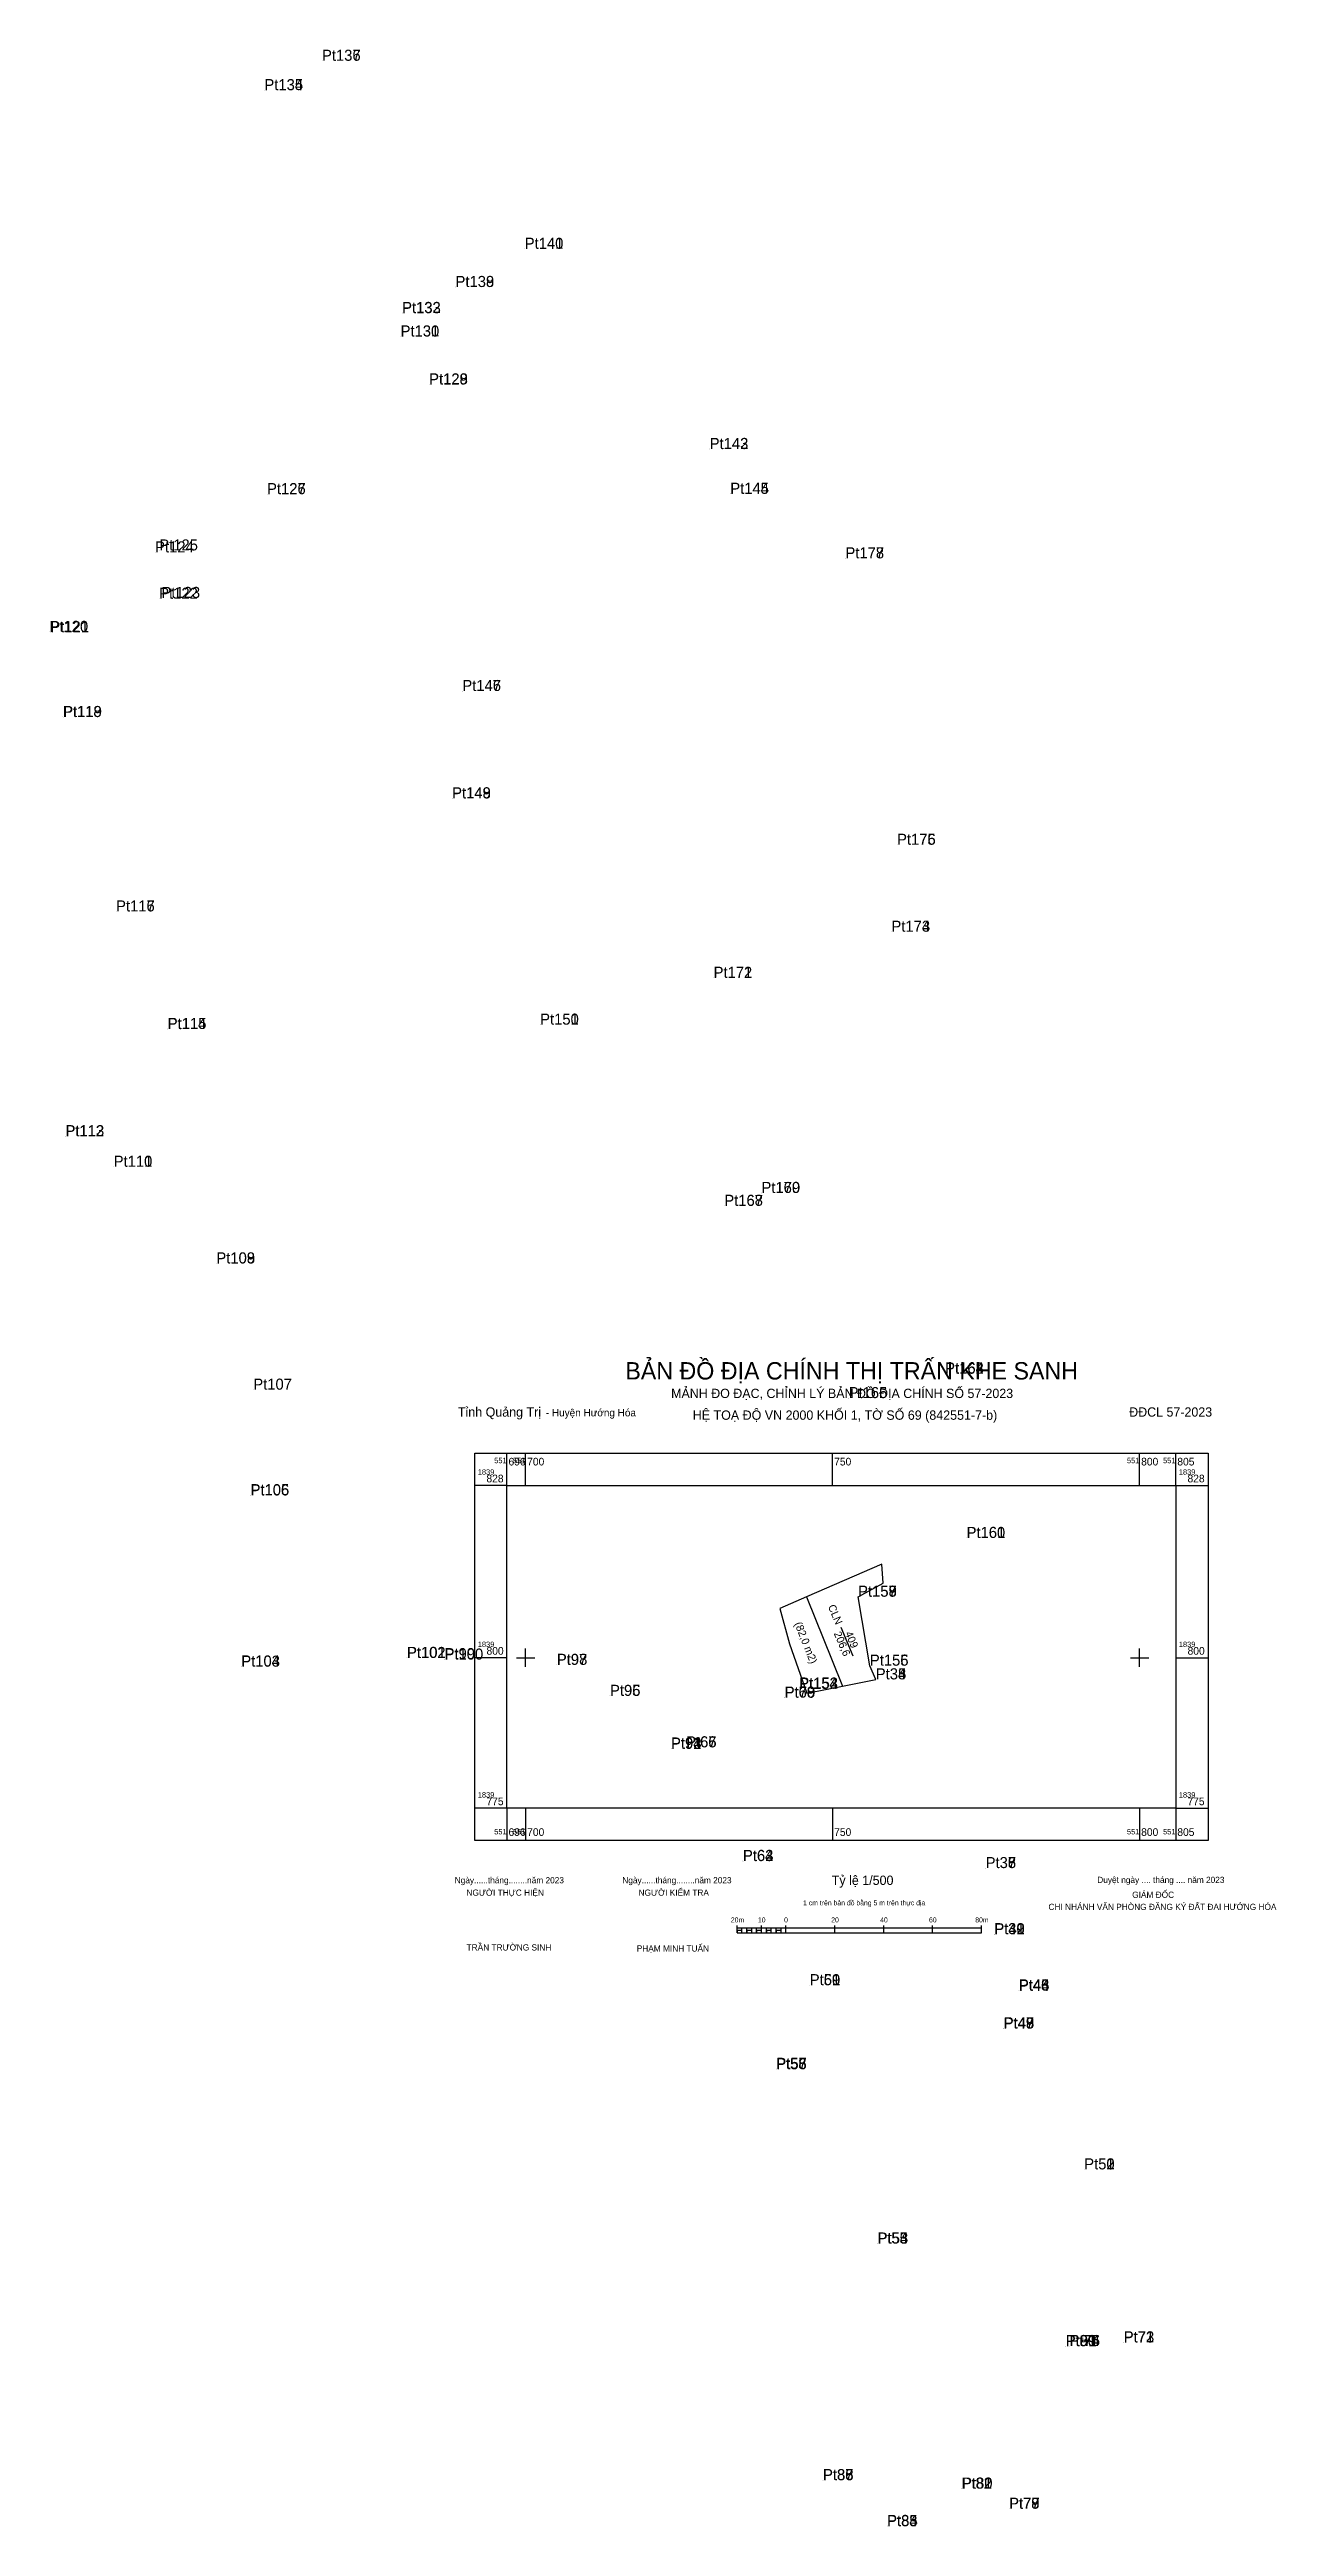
# Model space of a CAD drawing. Extents: x 551622 to 551822, y 1839659 to 1840062.
import ezdxf

# ---------------------------------------------------------------- set-up
doc = ezdxf.new("R2010")
doc.units = 0
for name, color, linetype in [('Level 10', 7, 'Continuous'), ('Level 12', 7, 'Continuous'), ('Level 13', 7, 'Continuous'), ('Level 2', 7, 'Continuous'), ('Level 4', 7, 'Continuous'), ('Level 63', 7, 'Continuous'), ('Level 7', 7, 'Continuous')]:
    doc.layers.add(name, color=color, linetype=linetype)

msp = doc.modelspace()

# ---------------------------------------------------------------- linework, layer by layer
at = {"layer": 'Level 10'}
for points in [[(551758.25, 1839812.16), (551758.02, 1839815.24), (551745.74, 1839809.92)], [(551745.74, 1839809.92), (551741.38, 1839808.03), (551742.95, 1839802.25), (551745.8, 1839794.22), (551751.62, 1839795.4)], [(551745.74, 1839809.92), (551749.94, 1839799.56), (551751.62, 1839795.4)], [(551751.62, 1839795.4), (551757.04, 1839796.49), (551756.07, 1839798.71), (551754.14, 1839809.94), (551758.25, 1839812.16)]]:
    msp.add_lwpolyline(points, dxfattribs=at)
at = {"layer": 'Level 13'}
msp.add_line((551751.32, 1839805.01), (551753.31, 1839800.34), dxfattribs=at)
at = {"layer": 'Level 2'}
for p, q in [((551734.44, 1839755.21), (551734.44, 1839756.42)), ((551734.44, 1839756.01), (551774.25, 1839756.01)), ((551734.44, 1839755.21), (551774.25, 1839755.21)), ((551735.23, 1839755.21), (551735.23, 1839756.01)), ((551736.03, 1839755.21), (551736.03, 1839756.01)), ((551736.82, 1839755.21), (551736.82, 1839756.01)), ((551737.62, 1839755.21), (551737.62, 1839756.01)), ((551738.42, 1839755.21), (551738.42, 1839756.42)), ((551739.21, 1839755.21), (551739.21, 1839756.01)), ((551740.01, 1839755.21), (551740.01, 1839756.01)), ((551740.81, 1839755.21), (551740.81, 1839756.01)), ((551741.6, 1839755.21), (551741.6, 1839756.01)), ((551742.4, 1839755.21), (551742.4, 1839756.42)), ((551750.36, 1839755.21), (551750.36, 1839756.42)), ((551758.32, 1839755.21), (551758.32, 1839756.42)), ((551766.28, 1839755.21), (551766.28, 1839756.42)), ((551774.25, 1839755.21), (551774.25, 1839756.42))]:
    msp.add_line(p, q, dxfattribs=at)
for points in [[(551734.44, 1839755.21), (551735.23, 1839755.21), (551735.23, 1839755.61), (551734.44, 1839755.61)], [(551736.03, 1839755.21), (551736.82, 1839755.21), (551736.82, 1839755.61), (551736.03, 1839755.61)], [(551737.62, 1839755.21), (551738.42, 1839755.21), (551738.42, 1839755.61), (551737.62, 1839755.61)], [(551739.21, 1839755.21), (551740.01, 1839755.21), (551740.01, 1839755.61), (551739.21, 1839755.61)], [(551740.81, 1839755.21), (551741.6, 1839755.21), (551741.6, 1839755.61), (551740.81, 1839755.61)]]:
    msp.add_lwpolyline(points, close=True, dxfattribs=at)
at = {"layer": 'Level 63'}
for p, q in [((551696.96, 1839828.07), (551696.96, 1839833.32)), ((551700, 1839828.07), (551700, 1839833.32)), ((551750, 1839828.07), (551750, 1839833.32)), ((551800, 1839828.07), (551800, 1839833.32)), ((551805.89, 1839828.07), (551805.89, 1839833.32)), ((551696.96, 1839828.07), (551691.71, 1839828.07)), ((551805.89, 1839828.07), (551811.14, 1839828.07)), ((551696.96, 1839800), (551691.71, 1839800)), ((551698.5, 1839800), (551701.5, 1839800)), ((551700, 1839798.5), (551700, 1839801.5)), ((551798.5, 1839800), (551801.5, 1839800)), ((551800, 1839798.5), (551800, 1839801.5)), ((551805.89, 1839800), (551811.14, 1839800)), ((551696.96, 1839775.49), (551691.71, 1839775.49)), ((551696.96, 1839775.49), (551696.96, 1839770.24)), ((551700, 1839775.49), (551700, 1839770.24)), ((551750, 1839775.49), (551750, 1839770.24)), ((551800, 1839775.49), (551800, 1839770.24)), ((551805.89, 1839775.49), (551805.89, 1839770.24)), ((551805.89, 1839775.49), (551811.14, 1839775.49))]:
    msp.add_line(p, q, dxfattribs=at)
for points in [[(551691.71, 1839833.32), (551811.14, 1839833.32), (551811.14, 1839770.24), (551691.71, 1839770.24), (551691.71, 1839833.32)], [(551696.96, 1839828.07), (551805.89, 1839828.07), (551805.89, 1839775.49), (551696.96, 1839775.49), (551696.96, 1839828.07)]]:
    msp.add_lwpolyline(points, dxfattribs=at)
at = {"layer": 'Level 7'}
for p, q in [((551666.84, 1840060.08), (551666.84, 1840060.08)), ((551666.84, 1840060.07), (551666.84, 1840060.07)), ((551657.46, 1840055.3), (551657.46, 1840055.3)), ((551657.46, 1840055.28), (551657.46, 1840055.28)), ((551699.86, 1840029.47), (551699.86, 1840029.47)), ((551699.86, 1840029.45), (551699.86, 1840029.45)), ((551688.58, 1840023.24), (551688.58, 1840023.24)), ((551688.59, 1840023.23), (551688.59, 1840023.23)), ((551679.87, 1840019.01), (551679.87, 1840019.01)), ((551679.9, 1840018.97), (551679.9, 1840018.97)), ((551679.64, 1840015.19), (551679.64, 1840015.19)), ((551679.64, 1840015.17), (551679.64, 1840015.17)), ((551684.28, 1840007.35), (551684.28, 1840007.35)), ((551684.3, 1840007.38), (551684.3, 1840007.38)), ((551729.97, 1839996.85), (551729.97, 1839996.85)), ((551729.99, 1839996.86), (551729.99, 1839996.86)), ((551657.89, 1839989.51), (551657.89, 1839989.51)), ((551657.89, 1839989.49), (551657.89, 1839989.49)), ((551733.32, 1839989.55), (551733.32, 1839989.55)), ((551733.35, 1839989.56), (551733.35, 1839989.56)), ((551639.66, 1839980.01), (551639.66, 1839980.01)), ((551640.34, 1839980.33), (551640.34, 1839980.33)), ((551752.09, 1839979.06), (551752.09, 1839979.06)), ((551752.09, 1839979.04), (551752.09, 1839979.04)), ((551640.32, 1839972.46), (551640.32, 1839972.46)), ((551640.7, 1839972.6), (551640.7, 1839972.6)), ((551622.46, 1839967.07), (551622.46, 1839967.07)), ((551622.59, 1839967), (551622.59, 1839967)), ((551689.69, 1839957.44), (551689.69, 1839957.44)), ((551689.7, 1839957.43), (551689.7, 1839957.43)), ((551624.64, 1839953.21), (551624.64, 1839953.21)), ((551624.7, 1839953.2), (551624.7, 1839953.2)), ((551688.03, 1839939.97), (551688.03, 1839939.97)), ((551688.04, 1839939.94), (551688.04, 1839939.94)), ((551760.49, 1839932.4), (551760.49, 1839932.4)), ((551760.51, 1839932.4), (551760.51, 1839932.4)), ((551633.3, 1839921.54), (551633.3, 1839921.54)), ((551633.31, 1839921.54), (551633.31, 1839921.54)), ((551759.58, 1839918.25), (551759.58, 1839918.25)), ((551759.59, 1839918.24), (551759.59, 1839918.24)), ((551730.61, 1839910.73), (551730.61, 1839910.73)), ((551730.62, 1839910.74), (551730.62, 1839910.74)), ((551702.37, 1839903.11), (551702.37, 1839903.11)), ((551702.37, 1839903.1), (551702.37, 1839903.1)), ((551641.69, 1839902.38), (551641.69, 1839902.38)), ((551641.73, 1839902.41), (551641.73, 1839902.41)), ((551625.03, 1839884.93), (551625.03, 1839884.93)), ((551625.08, 1839884.94), (551625.08, 1839884.94)), ((551632.91, 1839879.97), (551632.91, 1839879.97)), ((551632.92, 1839879.96), (551632.92, 1839879.96)), ((551738.41, 1839875.69), (551738.41, 1839875.69)), ((551738.42, 1839875.7), (551738.42, 1839875.7)), ((551732.36, 1839873.61), (551732.36, 1839873.61)), ((551732.36, 1839873.58), (551732.36, 1839873.58)), ((551649.63, 1839864.23), (551649.63, 1839864.23)), ((551649.64, 1839864.21), (551649.64, 1839864.21)), ((551768.33, 1839846.28), (551768.33, 1839846.28)), ((551768.33, 1839846.25), (551768.33, 1839846.25)), ((551768.34, 1839846.3), (551768.34, 1839846.3)), ((551655.65, 1839843.66), (551655.65, 1839843.66)), ((551752.61, 1839842.29), (551752.61, 1839842.29)), ((551752.62, 1839842.29), (551752.62, 1839842.29)), ((551655.2, 1839826.43), (551655.2, 1839826.43)), ((551655.21, 1839826.47), (551655.21, 1839826.47)), ((551771.81, 1839819.51), (551771.81, 1839819.51)), ((551771.83, 1839819.52), (551771.83, 1839819.52)), ((551754.14, 1839809.94), (551754.14, 1839809.94)), ((551754.15, 1839809.95), (551754.15, 1839809.95)), ((551754.16, 1839809.94), (551754.16, 1839809.94)), ((551653.69, 1839798.59), (551653.69, 1839798.59)), ((551653.7, 1839798.55), (551653.7, 1839798.55)), ((551680.66, 1839799.97), (551680.66, 1839799.97)), ((551680.71, 1839799.98), (551680.71, 1839799.98)), ((551686.8, 1839799.78), (551686.8, 1839799.78)), ((551686.8, 1839799.7), (551686.8, 1839799.7)), ((551705.07, 1839798.84), (551705.07, 1839798.84)), ((551705.1, 1839798.85), (551705.1, 1839798.85)), ((551756.07, 1839798.72), (551756.07, 1839798.72)), ((551756.07, 1839798.71), (551756.07, 1839798.71)), ((551713.73, 1839793.79), (551713.73, 1839793.79)), ((551713.76, 1839793.79), (551713.76, 1839793.79)), ((551742.19, 1839793.52), (551742.19, 1839793.52)), ((551744.53, 1839794.93), (551744.53, 1839794.93)), ((551744.55, 1839794.96), (551744.55, 1839794.96)), ((551744.59, 1839794.99), (551744.59, 1839794.99)), ((551757.03, 1839796.48), (551757.03, 1839796.48)), ((551757.04, 1839796.49), (551757.04, 1839796.49)), ((551757.04, 1839796.49), (551757.04, 1839796.49)), ((551742.18, 1839793.51), (551742.18, 1839793.51)), ((551742.21, 1839793.49), (551742.21, 1839793.49)), ((551723.68, 1839785.22), (551723.68, 1839785.22)), ((551723.68, 1839785.21), (551723.68, 1839785.21)), ((551723.69, 1839785.17), (551723.69, 1839785.17)), ((551726.13, 1839785.43), (551726.13, 1839785.43)), ((551726.14, 1839785.42), (551726.14, 1839785.42)), ((551726.15, 1839785.41), (551726.15, 1839785.41)), ((551735.39, 1839766.93), (551735.39, 1839766.93)), ((551735.39, 1839766.9), (551735.39, 1839766.9)), ((551735.41, 1839766.89), (551735.41, 1839766.89)), ((551774.92, 1839765.75), (551774.92, 1839765.75)), ((551774.93, 1839765.75), (551774.93, 1839765.75)), ((551774.93, 1839765.75), (551774.93, 1839765.75)), ((551776.32, 1839754.99), (551776.32, 1839754.99)), ((551776.34, 1839754.99), (551776.34, 1839754.99)), ((551776.35, 1839754.98), (551776.35, 1839754.98)), ((551776.36, 1839754.96), (551776.36, 1839754.96)), ((551746.28, 1839746.68), (551746.28, 1839746.68)), ((551746.28, 1839746.68), (551746.28, 1839746.68)), ((551746.29, 1839746.68), (551746.29, 1839746.68)), ((551780.33, 1839745.84), (551780.33, 1839745.84)), ((551780.33, 1839745.79), (551780.33, 1839745.79)), ((551780.34, 1839745.82), (551780.34, 1839745.82)), ((551780.36, 1839745.76), (551780.36, 1839745.76)), ((551777.84, 1839739.6), (551777.84, 1839739.6)), ((551777.87, 1839739.67), (551777.87, 1839739.67)), ((551777.89, 1839739.63), (551777.89, 1839739.63)), ((551740.78, 1839733.02), (551740.78, 1839733.02)), ((551740.85, 1839733.06), (551740.85, 1839733.06)), ((551740.83, 1839732.98), (551740.83, 1839732.98)), ((551790.97, 1839716.69), (551790.97, 1839716.69)), ((551790.98, 1839716.69), (551790.98, 1839716.69)), ((551790.98, 1839716.69), (551790.98, 1839716.69)), ((551757.29, 1839704.61), (551757.29, 1839704.61)), ((551757.35, 1839704.61), (551757.35, 1839704.61)), ((551757.36, 1839704.61), (551757.36, 1839704.61)), ((551787.95, 1839687.92), (551787.95, 1839687.92)), ((551787.95, 1839687.89), (551787.95, 1839687.89)), ((551787.99, 1839687.89), (551787.99, 1839687.89)), ((551788.57, 1839687.91), (551788.57, 1839687.91)), ((551788.6, 1839687.92), (551788.6, 1839687.92)), ((551788.6, 1839687.92), (551788.6, 1839687.92)), ((551797.4, 1839688.53), (551797.4, 1839688.53)), ((551797.41, 1839688.52), (551797.41, 1839688.52)), ((551797.43, 1839688.49), (551797.43, 1839688.49)), ((551748.42, 1839666.08), (551748.42, 1839666.08)), ((551748.43, 1839666.09), (551748.43, 1839666.09)), ((551748.46, 1839666.06), (551748.46, 1839666.06)), ((551771, 1839664.69), (551771, 1839664.69)), ((551771.04, 1839664.7), (551771.04, 1839664.7)), ((551771.09, 1839664.7), (551771.09, 1839664.7)), ((551778.73, 1839661.42), (551778.73, 1839661.42)), ((551778.73, 1839661.42), (551778.73, 1839661.42)), ((551778.77, 1839661.41), (551778.77, 1839661.41)), ((551758.87, 1839658.56), (551758.87, 1839658.56)), ((551758.88, 1839658.62), (551758.88, 1839658.62)), ((551758.89, 1839658.57), (551758.89, 1839658.57))]:
    msp.add_line(p, q, dxfattribs=at)

# ---------------------------------------------------------------- texts
at = {"layer": 'Level 12'}
for s, p in [('Pt137', (551666.84, 1840060.08)), ('Pt136', (551666.84, 1840060.07)), ('Pt135', (551657.46, 1840055.3)), ('Pt134', (551657.46, 1840055.28)), ('Pt140', (551699.86, 1840029.45)), ('Pt141', (551699.86, 1840029.47)), ('Pt138', (551688.58, 1840023.24)), ('Pt139', (551688.59, 1840023.23)), ('Pt132', (551679.88, 1840019.01)), ('Pt133', (551679.9, 1840018.97)), ('Pt131', (551679.64, 1840015.19)), ('Pt130', (551679.64, 1840015.17)), ('Pt129', (551684.28, 1840007.35)), ('Pt128', (551684.3, 1840007.38)), ('Pt143', (551729.97, 1839996.84)), ('Pt142', (551729.99, 1839996.86)), ('Pt127', (551657.89, 1839989.51)), ('Pt126', (551657.89, 1839989.49)), ('Pt145', (551733.32, 1839989.55)), ('Pt144', (551733.35, 1839989.56)), ('Pt124', (551639.66, 1839980.01)), ('Pt125', (551640.34, 1839980.33)), ('Pt178', (551752.09, 1839979.04)), ('Pt177', (551752.09, 1839979.06)), ('Pt122', (551640.32, 1839972.46)), ('Pt123', (551640.7, 1839972.6)), ('Pt120', (551622.46, 1839967.07)), ('Pt121', (551622.59, 1839967)), ('Pt147', (551689.69, 1839957.44)), ('Pt146', (551689.7, 1839957.44)), ('Pt118', (551624.64, 1839953.21)), ('Pt119', (551624.7, 1839953.2)), ('Pt149', (551688.03, 1839939.97)), ('Pt148', (551688.04, 1839939.94)), ('Pt175', (551760.48, 1839932.4)), ('Pt176', (551760.51, 1839932.4)), ('Pt116', (551633.3, 1839921.54)), ('Pt117', (551633.31, 1839921.54)), ('Pt174', (551759.58, 1839918.24)), ('Pt173', (551759.59, 1839918.24)), ('Pt172', (551730.61, 1839910.73)), ('Pt171', (551730.62, 1839910.74)), ('Pt114', (551641.69, 1839902.38)), ('Pt115', (551641.73, 1839902.41)), ('Pt150', (551702.37, 1839903.11)), ('Pt151', (551702.37, 1839903.1)), ('Pt112', (551625.03, 1839884.93)), ('Pt113', (551625.08, 1839884.94)), ('Pt110', (551632.91, 1839879.97)), ('Pt111', (551632.92, 1839879.96)), ('Pt168', (551732.36, 1839873.61)), ('Pt167', (551732.36, 1839873.58)), ('Pt169', (551738.41, 1839875.69)), ('Pt170', (551738.42, 1839875.7)), ('Pt109', (551649.63, 1839864.23)), ('Pt108', (551649.64, 1839864.21)), ('Pt163', (551768.33, 1839846.28)), ('Pt162', (551768.33, 1839846.25)), ('Pt164', (551768.34, 1839846.3)), ('Pt107', (551655.65, 1839843.66)), ('Pt166', (551752.61, 1839842.29)), ('Pt165', (551752.62, 1839842.29)), ('Pt106', (551655.2, 1839826.43)), ('Pt105', (551655.21, 1839826.48)), ('Pt160', (551771.81, 1839819.51)), ('Pt161', (551771.83, 1839819.52)), ('Pt157', (551754.14, 1839809.94)), ('Pt158', (551754.16, 1839809.95)), ('Pt159', (551754.16, 1839809.94)), ('Pt102', (551680.66, 1839799.97)), ('Pt101', (551680.71, 1839799.98)), ('Pt99', (551686.8, 1839799.78)), ('Pt104', (551653.69, 1839798.59)), ('Pt103', (551653.7, 1839798.55)), ('Pt100', (551686.8, 1839799.7)), ('Pt97', (551705.07, 1839798.84)), ('Pt98', (551705.1, 1839798.85)), ('Pt156', (551756.07, 1839798.72)), ('Pt155', (551756.07, 1839798.71)), ('Pt33', (551757.03, 1839796.48)), ('Pt34', (551757.04, 1839796.49)), ('Pt35', (551757.04, 1839796.49)), ('Pt95', (551713.74, 1839793.8)), ('Pt96', (551713.76, 1839793.79)), ('Pt69', (551742.18, 1839793.51)), ('Pt68', (551742.19, 1839793.52)), ('Pt70', (551742.21, 1839793.49)), ('Pt154', (551744.53, 1839794.93)), ('Pt153', (551744.55, 1839794.96)), ('Pt152', (551744.59, 1839794.99)), ('Pt94', (551723.68, 1839785.22)), ('Pt93', (551723.68, 1839785.21)), ('Pt92', (551723.69, 1839785.17)), ('Pt66', (551726.13, 1839785.42)), ('Pt67', (551726.14, 1839785.42)), ('Pt65', (551726.16, 1839785.41)), ('Pt64', (551735.39, 1839766.9)), ('Pt62', (551735.4, 1839766.92)), ('Pt63', (551735.4, 1839766.89)), ('Pt37', (551774.92, 1839765.75)), ('Pt36', (551774.93, 1839765.75)), ('Pt38', (551774.93, 1839765.75)), ('Pt39', (551776.32, 1839754.99)), ('Pt40', (551776.34, 1839754.98)), ('Pt41', (551776.35, 1839754.98)), ('Pt42', (551776.36, 1839754.96)), ('Pt59', (551746.28, 1839746.68)), ('Pt60', (551746.28, 1839746.68)), ('Pt61', (551746.29, 1839746.68)), ('Pt46', (551780.33, 1839745.84)), ('Pt43', (551780.33, 1839745.79)), ('Pt45', (551780.34, 1839745.82)), ('Pt44', (551780.36, 1839745.76)), ('Pt49', (551777.84, 1839739.6)), ('Pt47', (551777.87, 1839739.67)), ('Pt48', (551777.89, 1839739.63)), ('Pt58', (551740.78, 1839733.02)), ('Pt56', (551740.83, 1839732.98)), ('Pt57', (551740.85, 1839733.06)), ('Pt52', (551790.98, 1839716.69)), ('Pt50', (551790.98, 1839716.68)), ('Pt51', (551790.98, 1839716.69)), ('Pt55', (551757.28, 1839704.61)), ('Pt54', (551757.35, 1839704.61)), ('Pt53', (551757.36, 1839704.61)), ('Pt89', (551787.95, 1839687.92)), ('Pt90', (551787.95, 1839687.89)), ('Pt91', (551787.99, 1839687.89)), ('Pt74', (551788.57, 1839687.91)), ('Pt76', (551788.6, 1839687.92)), ('Pt75', (551788.6, 1839687.92)), ('Pt71', (551797.4, 1839688.53)), ('Pt72', (551797.41, 1839688.52)), ('Pt73', (551797.43, 1839688.49)), ('Pt87', (551748.42, 1839666.08)), ('Pt86', (551748.43, 1839666.09)), ('Pt88', (551748.46, 1839666.06)), ('Pt82', (551771, 1839664.69)), ('Pt81', (551771.04, 1839664.7)), ('Pt80', (551771.09, 1839664.7)), ('Pt85', (551758.88, 1839658.62)), ('Pt78', (551778.73, 1839661.42)), ('Pt79', (551778.73, 1839661.42)), ('Pt77', (551778.77, 1839661.41)), ('Pt83', (551758.87, 1839658.56)), ('Pt84', (551758.89, 1839658.57))]:
    msp.add_text(s, height=1.8, dxfattribs=at).set_placement(p)
at = {"layer": 'Level 13'}
msp.add_text('409', height=1.25, rotation=293.147, dxfattribs=at).set_placement((551751.99, 1839804))
at = {"layer": 'Level 2'}
for s, height, p in [('BẢN ĐỒ ĐỊA CHÍNH THỊ TRẤN KHE SANH', 2.827, (551716.24, 1839845.32)), ('MẢNH ĐO ĐẠC, CHỈNH LÝ BẢN ĐỒ ĐỊA CHÍNH SỐ 57-2023', 1.5143, (551723.7, 1839842.3)), ('Tỉnh Quảng Trị', 1.5185, (551688.97, 1839839.27)), ('- Huyện Hướng Hóa', 1.2116, (551703.3, 1839839.31)), ('HỆ TOẠ ĐỘ VN 2000 KHỐI 1, TỜ SỐ 69 (842551-7-b)', 1.5185, (551727.22, 1839838.76)), (' ĐĐCL 57-2023', 1.5143, (551797.74, 1839839.27)), ('Ngày......tháng........năm 2023', 1.0099, (551688.45, 1839763.27)), ('NGƯỜI THỰC HIỆN', 1.0099, (551690.36, 1839761.25)), ('Ngày......tháng........năm 2023', 1.0099, (551715.75, 1839763.27)), ('NGƯỜI KIỂM TRA', 1.0099, (551718.39, 1839761.25)), ('Tỷ lệ 1/500', 1.5189, (551749.86, 1839763.01)), ('Duyệt ngày .... tháng .... năm 2023', 1.0099, (551793.1, 1839763.33)), ('GIÁM ĐỐC', 1.01, (551798.79, 1839760.9)), ('20m', 0.808, (551733.42, 1839756.91)), ('10', 0.808, (551737.83, 1839756.91)), ('0', 0.808, (551742.1, 1839756.91)), ('1 cm trên bản đồ bằng 5 m trên thực địa', 0.8078, (551745.19, 1839759.69)), ('20', 0.808, (551749.77, 1839756.91)), ('40', 0.808, (551757.74, 1839756.91)), ('60', 0.808, (551765.7, 1839756.91)), ('80m', 0.808, (551773.23, 1839756.91)), ('CHI NHÁNH VĂN PHÒNG ĐĂNG KÝ ĐẤT ĐAI HƯỚNG HÓA', 1.0099, (551785.16, 1839758.93)), ('TRẦN TRƯỜNG SINH', 1.0099, (551690.39, 1839752.33)), ('PHẠM MINH TUẤN', 1.0099, (551718.1, 1839752.16))]:
    msp.add_text(s, height=height, dxfattribs=at).set_placement(p)
msp.add_text('CLN', height=1.25, rotation=293.147, dxfattribs=at).set_placement((551749.21, 1839808.35))
at = {"layer": 'Level 4'}
for s, rotation, p in [('(82,0 m2)', 291.4816, (551743.77, 1839805.56)), ('206,6', 293.147, (551750.16, 1839803.97))]:
    msp.add_text(s, height=1.25, rotation=rotation, dxfattribs=at).set_placement(p)
at = {"layer": 'Level 63'}
for s, height, p in [('1839', 0.875, (551692.21, 1839829.82)), ('828', 1.25, (551693.62, 1839828.57)), ('551', 0.875, (551694.89, 1839831.69)), ('696', 1.25, (551697.21, 1839831.32)), ('551', 0.875, (551697.94, 1839831.69)), ('700', 1.25, (551700.25, 1839831.32)), ('750', 1.25, (551750.25, 1839831.32)), ('551', 0.875, (551797.94, 1839831.69)), ('800', 1.25, (551800.25, 1839831.32)), ('551', 0.875, (551803.82, 1839831.69)), ('805', 1.25, (551806.14, 1839831.32)), ('1839', 0.875, (551806.39, 1839829.82)), ('828', 1.25, (551807.8, 1839828.57)), ('1839', 0.875, (551692.21, 1839801.75)), ('800', 1.25, (551693.63, 1839800.5)), ('1839', 0.875, (551806.39, 1839801.75)), ('800', 1.25, (551807.81, 1839800.5)), ('1839', 0.875, (551692.21, 1839777.24)), ('1839', 0.875, (551806.39, 1839777.24)), ('775', 1.25, (551693.62, 1839775.99)), ('775', 1.25, (551807.79, 1839775.99)), ('551', 0.875, (551694.89, 1839771.24)), ('696', 1.25, (551697.21, 1839770.99)), ('551', 0.875, (551697.94, 1839771.24)), ('700', 1.25, (551700.25, 1839770.99)), ('750', 1.25, (551750.25, 1839770.99)), ('551', 0.875, (551797.94, 1839771.24)), ('800', 1.25, (551800.25, 1839770.99)), ('551', 0.875, (551803.82, 1839771.24)), ('805', 1.25, (551806.14, 1839770.99))]:
    msp.add_text(s, height=height, dxfattribs=at).set_placement(p)

doc.saveas('drawing.dxf')
